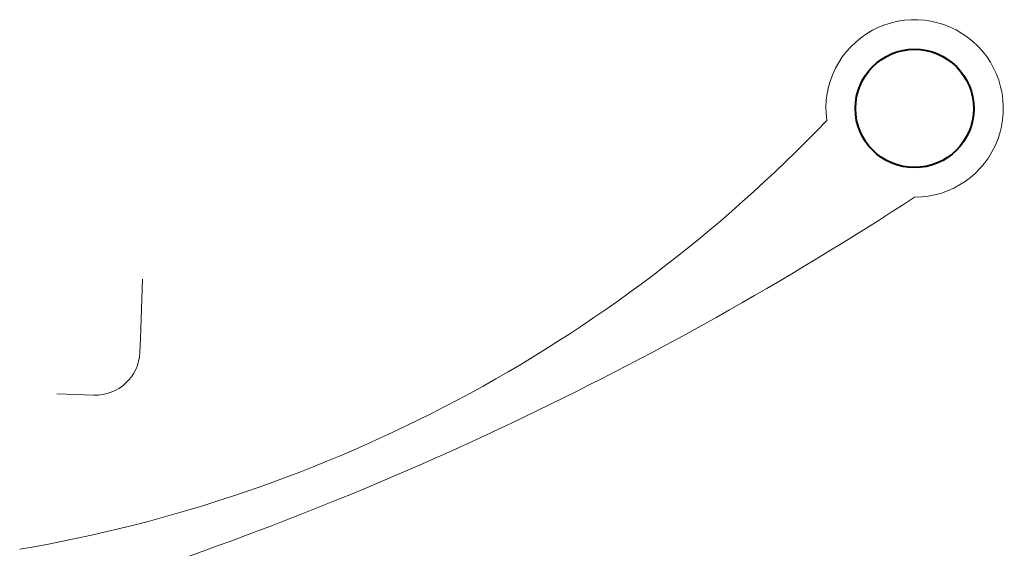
# Model space of a CAD drawing. Header units: inches. Extents: x 13 to 261, y -112 to -47.
# Drawn here: x 87.27 to 97.25, y -89.3 to -83.93 of the extents above; entities that cross this region are included whole.
import ezdxf

# ---------------------------------------------------------------- set-up
doc = ezdxf.new("R2010")
doc.units = ezdxf.units.IN
doc.header["$MEASUREMENT"] = 0
for name, color, linetype, lineweight in [('BANQUETA', 2, 'Continuous', 18), ('COLUMNAS', 20, 'Continuous', 40), ('SIMBOLOGIA', 10, 'Continuous', 18)]:
    doc.layers.add(name, color=color, linetype=linetype, lineweight=lineweight)

msp = doc.modelspace()

# ---------------------------------------------------------------- linework, layer by layer
at = {"layer": 'BANQUETA'}
for centre, radius, start, end in [((96.3507, -84.8268), 0.9, 270, 187.81102), ((84.787, -74.7411), 14.768, 279.69531, 316.27311), ((77.4939, -56.8706), 34.4712, 287.5706, 303.16354)]:
    msp.add_arc(centre, radius, start, end, dxfattribs=at)
at = {"layer": 'COLUMNAS'}
msp.add_circle((96.3507, -84.8268), 0.6, dxfattribs=at)
at = {"layer": 'SIMBOLOGIA'}
for p, q in [((88.4987, -87.1591), (88.5206, -86.5588)), ((88.4935, -87.2999), (88.4987, -87.1591)), ((87.6523, -87.7209), (88.0249, -87.7346))]:
    msp.add_line(p, q, dxfattribs=at)
msp.add_arc((88.0414, -87.2825), 0.4524, 267.90292, 357.79731, dxfattribs=at)

doc.saveas('drawing.dxf')
